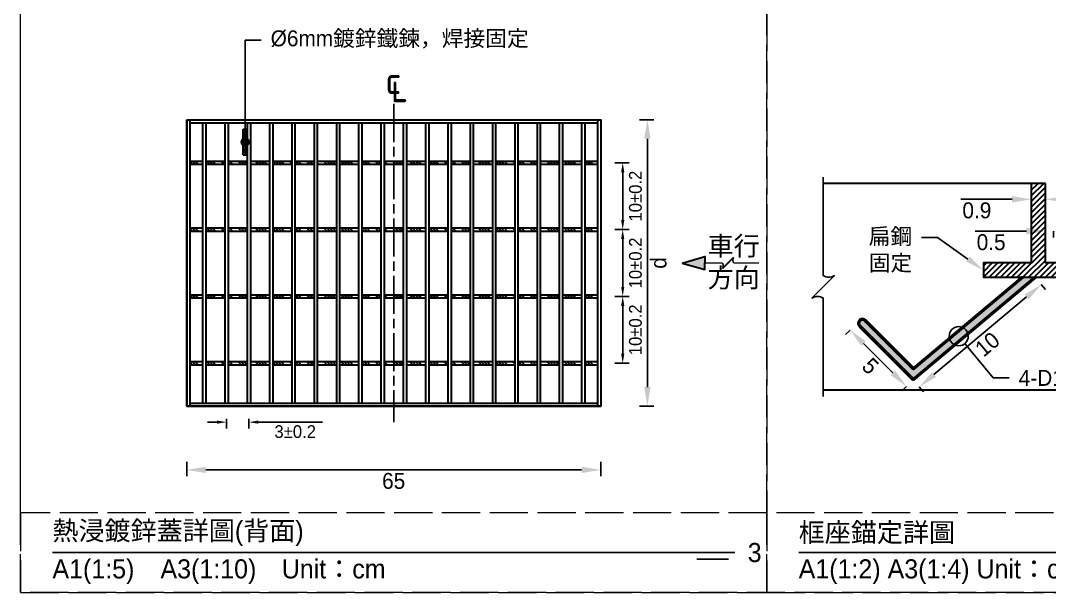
# Model space of a CAD drawing. Extents: x -2640 to 1802, y -2159 to 447.
# Drawn here: x -780 to -457, y -507 to -327.3 of the extents above; entities that cross this region are included whole.
import ezdxf
from ezdxf import colors
from ezdxf.entities.mleader import LeaderData, LeaderLine
from ezdxf.math import Vec2, Vec3

# ---------------------------------------------------------------- set-up
doc = ezdxf.new("R2010")
doc.units = 0
doc.header["$MEASUREMENT"] = 0
doc.linetypes.add('ACAD_ISO02W100', pattern=[15, 12, -3])
doc.linetypes.add('ACAD_ISO08W100', pattern=[36, 24, -3, 6, -3])
doc.layers.add('一、4.基本-隱藏', color=9, linetype='ACAD_ISO02W100', lineweight=20, plot=False)
doc.layers.add('三、3.文字-註解文字', color=2, linetype='Continuous')
for name, color, linetype, lineweight in [('二、2.繪圖-施作項目', 181, 'Continuous', 30), ('二、5.繪圖-鋼筋', 60, 'Continuous', 50), ('二、6.繪圖-其他施作項目', 35, 'Continuous', 30)]:
    doc.layers.add(name, color=color, linetype=linetype, lineweight=lineweight)
doc.styles.add('次圖名(詳圖)', font='MS PGothic.ttf', dxfattribs={"height": 6})
doc.styles.add('註解文字', font='MS PGothic.ttf', dxfattribs={"height": 4})
doc.styles.add('註解文字(詳圖)', font='MS PGothic.ttf', dxfattribs={"height": 5})
doc.dimstyles.new('註解文字', dxfattribs={"dimtxt": 4, "dimasz": 3, "dimexe": 2, "dimexo": 5, "dimgap": 1, "dimtad": 2, "dimzin": 0, "dimdsep": 46, "dimtxsty": '註解文字', "dimcen": 0.1, "dimclrd": 144, "dimclre": 144, "dimclrt": 256, "dimadec": 0, "dimazin": 0, "dimtfac": 1, "dimtofl": 0, "dimtmove": 0, "dimatfit": 3, "dimfxlon": 1, "dimtolj": 1, "dimtzin": 0, "dimlwd": -1, "dimlwe": -1, "dimarcsym": 1})
doc.dimstyles.new('註解文字(詳圖)', dxfattribs={"dimtxt": 5, "dimasz": 6, "dimexe": 2, "dimexo": 5, "dimgap": 1, "dimtad": 2, "dimzin": 0, "dimdsep": 46, "dimtxsty": '註解文字(詳圖)', "dimcen": 0.1, "dimclrd": 144, "dimclre": 144, "dimclrt": 256, "dimadec": 0, "dimazin": 0, "dimtfac": 1, "dimtofl": 0, "dimtmove": 0, "dimatfit": 3, "dimfxlon": 1, "dimtolj": 1, "dimtzin": 0, "dimlwd": -1, "dimlwe": -1, "dimarcsym": 1})

# ---------------------------------------------------------------- blocks, each defined once
blk = doc.blocks.new('*D14')
at = {"layer": 'Defpoints', "color": 0, "transparency": 16777216}
for p in [(-715.35, -447.5), (-708.35, -447.5), (-708.35, -453.5)]:
    blk.add_point(p, dxfattribs=at)
at = {"layer": '三、3.文字-註解文字', "color": 144, "transparency": 16777216}
for p, q in [((-718.35, -453.5), (-721.35, -453.5)), ((-715.35, -452.5), (-715.35, -455.5)), ((-708.35, -452.5), (-708.35, -455.5)), ((-705.35, -453.5), (-685.21, -453.5))]:
    blk.add_line(p, q, dxfattribs=at)
for points in [[(-718.35, -453), (-718.35, -454), (-715.35, -453.5)], [(-705.35, -453), (-705.35, -454), (-708.35, -453.5)]]:
    blk.add_solid(points, dxfattribs=at)
at = {"layer": '三、3.文字-註解文字', "transparency": 16777216, "insert": (-693.78, -456.5), "char_height": 4, "attachment_point": 5, "style": '註解文字'}
blk.add_mtext('\\A1;3%%P0.2', dxfattribs=at)
blk = doc.blocks.new('_Dot')
at = {"color": 0, "linetype": 'ByBlock', "lineweight": -2}
blk.add_line((-0.5, 0), (-1, 0), dxfattribs=at)
at = {"color": 0, "linetype": 'ByBlock', "const_width": 0.5}
blk.add_lwpolyline([(-0.25, 0, 1), (0.25, 0, 1)], format="xyb", close=True, dxfattribs=at)
blk = doc.blocks.new('*D16')
at = {"layer": 'Defpoints', "color": 0, "transparency": 16777216}
for p in [(-597.85, -358.5), (-597.85, -448.5), (-583.19, -448.5)]:
    blk.add_point(p, dxfattribs=at)
at = {"layer": '三、3.文字-註解文字', "color": 144, "transparency": 16777216}
for p, q in [((-585.69, -358.5), (-581.19, -358.5)), ((-583.19, -364.5), (-583.19, -442.5)), ((-585.69, -448.5), (-581.19, -448.5))]:
    blk.add_line(p, q, dxfattribs=at)
for points in [[(-584.19, -364.5), (-582.19, -364.5), (-583.19, -358.5)], [(-584.19, -442.5), (-582.19, -442.5), (-583.19, -448.5)]]:
    blk.add_solid(points, dxfattribs=at)
at = {"layer": '三、3.文字-註解文字', "transparency": 16777216, "insert": (-579.69, -403.5), "char_height": 5, "attachment_point": 5, "rotation": 90, "style": '註解文字(詳圖)'}
blk.add_mtext('\\A1;d', dxfattribs=at)
blk = doc.blocks.new('*D17')
at = {"layer": 'Defpoints', "color": 0, "transparency": 16777216}
for p in [(-598.85, -372), (-598.85, -393), (-590.94, -393)]:
    blk.add_point(p, dxfattribs=at)
at = {"layer": '三、3.文字-註解文字', "color": 144, "transparency": 16777216}
for p, q in [((-593.44, -372), (-588.94, -372)), ((-590.94, -375), (-590.94, -390)), ((-593.44, -393), (-588.94, -393))]:
    blk.add_line(p, q, dxfattribs=at)
for points in [[(-591.44, -375), (-590.44, -375), (-590.94, -372)], [(-591.44, -390), (-590.44, -390), (-590.94, -393)]]:
    blk.add_solid(points, dxfattribs=at)
at = {"layer": '三、3.文字-註解文字', "transparency": 16777216, "insert": (-586.94, -382.5), "char_height": 4, "attachment_point": 5, "rotation": 90, "style": '註解文字'}
blk.add_mtext('\\A1;10%%P0.2', dxfattribs=at)
blk = doc.blocks.new('*D18')
at = {"layer": 'Defpoints', "color": 0, "transparency": 16777216}
for p in [(-598.85, -393), (-598.85, -414), (-590.94, -414)]:
    blk.add_point(p, dxfattribs=at)
at = {"layer": '三、3.文字-註解文字', "color": 144, "transparency": 16777216}
for p, q in [((-593.44, -393), (-588.94, -393)), ((-590.94, -396), (-590.94, -411)), ((-593.44, -414), (-588.94, -414))]:
    blk.add_line(p, q, dxfattribs=at)
for points in [[(-591.44, -396), (-590.44, -396), (-590.94, -393)], [(-591.44, -411), (-590.44, -411), (-590.94, -414)]]:
    blk.add_solid(points, dxfattribs=at)
at = {"layer": '三、3.文字-註解文字', "transparency": 16777216, "insert": (-586.94, -403.5), "char_height": 4, "attachment_point": 5, "rotation": 90, "style": '註解文字'}
blk.add_mtext('\\A1;10%%P0.2', dxfattribs=at)
blk = doc.blocks.new('*D19')
at = {"layer": 'Defpoints', "color": 0, "transparency": 16777216}
for p in [(-598.85, -414), (-598.85, -435), (-590.94, -435)]:
    blk.add_point(p, dxfattribs=at)
at = {"layer": '三、3.文字-註解文字', "color": 144, "transparency": 16777216}
for p, q in [((-593.44, -414), (-588.94, -414)), ((-590.94, -417), (-590.94, -432)), ((-593.44, -435), (-588.94, -435))]:
    blk.add_line(p, q, dxfattribs=at)
for points in [[(-591.44, -417), (-590.44, -417), (-590.94, -414)], [(-591.44, -432), (-590.44, -432), (-590.94, -435)]]:
    blk.add_solid(points, dxfattribs=at)
at = {"layer": '三、3.文字-註解文字', "transparency": 16777216, "insert": (-586.94, -424.5), "char_height": 4, "attachment_point": 5, "rotation": 90, "style": '註解文字'}
blk.add_mtext('\\A1;10%%P0.2', dxfattribs=at)
blk = doc.blocks.new('*D20')
at = {"layer": 'Defpoints', "color": 0, "transparency": 16777216}
for p in [(-727.85, -448.5), (-597.85, -448.5), (-597.85, -468.5)]:
    blk.add_point(p, dxfattribs=at)
at = {"layer": '三、3.文字-註解文字', "color": 144, "transparency": 16777216}
for p, q in [((-727.85, -466), (-727.85, -470.5)), ((-597.85, -466), (-597.85, -470.5)), ((-721.85, -468.5), (-603.85, -468.5))]:
    blk.add_line(p, q, dxfattribs=at)
for points in [[(-721.85, -467.5), (-721.85, -469.5), (-727.85, -468.5)], [(-603.85, -467.5), (-603.85, -469.5), (-597.85, -468.5)]]:
    blk.add_solid(points, dxfattribs=at)
at = {"layer": '三、3.文字-註解文字', "transparency": 16777216, "insert": (-662.85, -472), "char_height": 5, "attachment_point": 5, "style": '註解文字(詳圖)'}
blk.add_mtext('\\A1;65', dxfattribs=at)
blk = doc.blocks.new('車行方向')
at = {"layer": '二、6.繪圖-其他施作項目', "ltscale": 0.1}
h = blk.add_hatch(color=256, dxfattribs=at)
h.dxf.hatch_style = 1
h.paths.add_polyline_path([(122.72, 334.65), (115.6, 332.66), (122.72, 330.66), (122.72, 332.65)])
for points in [[(115.6, 332.66), (122.72, 334.65), (122.72, 332.65), (122.72, 332.65)], [(115.6, 332.66), (122.72, 330.66), (122.72, 332.65), (122.72, 332.65)]]:
    blk.add_lwpolyline(points, dxfattribs=at)
at = {"layer": '二、6.繪圖-其他施作項目', "ltscale": 0.1, "const_width": 0.5}
for points in [[(122.72, 332.65), (128.24, 332.65)], [(131.78, 332.65), (139.68, 332.65)]]:
    blk.add_lwpolyline(points, dxfattribs=at)
blk.add_lwpolyline([(128.24, 332.65, 0.282843), (128.24, 334.42), (131.78, 330.88, -0.282843), (131.78, 332.65)], format="xyb", dxfattribs=at)
blk = doc.blocks.new('*D21')
at = {"layer": 'Defpoints', "color": 0, "transparency": 16777216}
for p in [(-461.44, -408), (-499.75, -440.14), (-497.82, -442.44)]:
    blk.add_point(p, dxfattribs=at)
at = {"layer": '三、3.文字-註解文字', "color": 144, "transparency": 16777216}
for p, q in [((-459.51, -410.3), (-458.23, -411.83)), ((-464.11, -414.15), (-493.22, -438.58)), ((-497.82, -442.44), (-496.53, -443.97))]:
    blk.add_line(p, q, dxfattribs=at)
for points in [[(-464.75, -413.39), (-463.47, -414.92), (-459.51, -410.3)], [(-493.86, -437.81), (-492.58, -439.35), (-497.82, -442.44)]]:
    blk.add_solid(points, dxfattribs=at)
at = {"layer": '三、3.文字-註解文字', "transparency": 16777216, "insert": (-476.42, -429.05), "char_height": 5, "attachment_point": 5, "rotation": 40, "style": '註解文字(詳圖)'}
blk.add_mtext('\\A1;10', dxfattribs=at)
blk = doc.blocks.new('*D22')
at = {"layer": 'Defpoints', "color": 0, "transparency": 16777216}
for p in [(-517.42, -422.46), (-519.54, -424.58), (-499.75, -440.14)]:
    blk.add_point(p, dxfattribs=at)
at = {"layer": '三、3.文字-註解文字', "color": 144, "transparency": 16777216}
for p, q in [((-519.54, -424.58), (-520.96, -426)), ((-506.11, -438.02), (-515.3, -428.83)), ((-501.87, -442.26), (-503.28, -443.67))]:
    blk.add_line(p, q, dxfattribs=at)
for points in [[(-514.59, -428.12), (-516.01, -429.53), (-519.54, -424.58)], [(-505.4, -437.31), (-506.82, -438.73), (-501.87, -442.26)]]:
    blk.add_solid(points, dxfattribs=at)
at = {"layer": '三、3.文字-註解文字', "transparency": 16777216, "insert": (-513.18, -435.9), "char_height": 5, "attachment_point": 5, "rotation": 315, "style": '註解文字(詳圖)'}
blk.add_mtext('\\A1;5', dxfattribs=at)
blk = doc.blocks.new('_DotBlank')
at = {"color": 0, "linetype": 'ByBlock', "lineweight": -2}
blk.add_line((-0.5, 0), (-1, 0), dxfattribs=at)
blk.add_circle((0, 0), 0.5, dxfattribs=at)
blk = doc.blocks.new('*D23')
at = {"layer": 'Defpoints', "color": 0, "transparency": 16777216}
for p in [(-462.69, -378.5), (-458.19, -378.5), (-462.69, -383.5)]:
    blk.add_point(p, dxfattribs=at)
at = {"layer": '三、3.文字-註解文字', "color": 144, "transparency": 16777216}
for p, q in [((-468.69, -383.5), (-484.79, -383.5)), ((-462.69, -383.5), (-462.69, -385.5)), ((-458.19, -383.5), (-458.19, -385.5)), ((-452.19, -383.5), (-446.19, -383.5))]:
    blk.add_line(p, q, dxfattribs=at)
for points in [[(-468.69, -382.5), (-468.69, -384.5), (-462.69, -383.5)], [(-452.19, -382.5), (-452.19, -384.5), (-458.19, -383.5)]]:
    blk.add_solid(points, dxfattribs=at)
at = {"layer": '三、3.文字-註解文字', "transparency": 16777216, "insert": (-479.74, -387), "char_height": 5, "attachment_point": 5, "style": '註解文字(詳圖)'}
blk.add_mtext('\\A1;0.9', dxfattribs=at)
blk = doc.blocks.new('*D24')
at = {"layer": 'Defpoints', "color": 0, "transparency": 16777216}
for p in [(-458.19, -393.19), (-458.19, -393.5), (-455.69, -393.19)]:
    blk.add_point(p, dxfattribs=at)
at = {"layer": '三、3.文字-註解文字', "color": 144, "transparency": 16777216}
for p, q in [((-464.19, -393.5), (-480.32, -393.5)), ((-458.19, -393.5), (-458.19, -395.5)), ((-455.69, -393.5), (-455.69, -395.5)), ((-449.69, -393.5), (-443.69, -393.5))]:
    blk.add_line(p, q, dxfattribs=at)
for points in [[(-464.19, -392.5), (-464.19, -394.5), (-458.19, -393.5)], [(-449.69, -392.5), (-449.69, -394.5), (-455.69, -393.5)]]:
    blk.add_solid(points, dxfattribs=at)
at = {"layer": '三、3.文字-註解文字', "transparency": 16777216, "insert": (-475.26, -397), "char_height": 5, "attachment_point": 5, "style": '註解文字(詳圖)'}
blk.add_mtext('\\A1;0.5', dxfattribs=at)

msp = doc.modelspace()

# ---------------------------------------------------------------- hatches: boundary and pattern name
at = {"layer": '二、2.繪圖-施作項目'}
h = msp.add_hatch(dxfattribs=at)
h.set_pattern_fill('ANSI37', color=144, scale=5)
h.set_pattern_definition([(45, (319.6575, 566.15854), (-0.44194174, 0.44194174), []), (135, (319.6575, 566.15854), (-0.44194174, -0.44194174), [])])
h.paths.add_polyline_path([(-708.847, -361.5), (-710.097, -361.5), (-710.097, -369.5), (-708.847, -369.5)])
h = msp.add_hatch(dxfattribs=at)
h.set_pattern_fill('ANSI34', color=256, scale=0.2, angle=270)
h.set_pattern_definition([(315, (-3157.7845, -3278.5812), (2.694077, 2.694077), []), (315, (-3157.7845, -3279.4792), (2.694077, 2.694077), []), (315, (-3157.7845, -3280.3773), (2.694077, 2.694077), []), (315, (-3157.7845, -3281.2753), (2.694077, 2.694077), [])])
h.paths.add_polyline_path([(-722.847, -371.5), (-726.847, -371.5), (-726.847, -372.5), (-722.847, -372.5)])
h.paths.add_polyline_path([(-715.847, -371.5), (-721.847, -371.5), (-721.847, -372.5), (-715.847, -372.5)])
h.paths.add_polyline_path([(-708.847, -371.5), (-714.847, -371.5), (-714.847, -372.5), (-708.847, -372.5)])
h.paths.add_polyline_path([(-701.847, -371.5), (-707.847, -371.5), (-707.847, -372.5), (-701.847, -372.5)])
h.paths.add_polyline_path([(-694.847, -371.5), (-700.847, -371.5), (-700.847, -372.5), (-694.847, -372.5)])
h.paths.add_polyline_path([(-687.847, -371.5), (-693.847, -371.5), (-693.847, -372.5), (-687.847, -372.5)])
h.paths.add_polyline_path([(-680.847, -371.5), (-686.847, -371.5), (-686.847, -372.5), (-680.847, -372.5)])
h.paths.add_polyline_path([(-673.847, -371.5), (-679.847, -371.5), (-679.847, -372.5), (-673.847, -372.5)])
h.paths.add_polyline_path([(-666.847, -371.5), (-672.847, -371.5), (-672.847, -372.5), (-666.847, -372.5)])
h.paths.add_polyline_path([(-659.847, -371.5), (-665.847, -371.5), (-665.847, -372.5), (-659.847, -372.5)])
h.paths.add_polyline_path([(-652.847, -371.5), (-658.847, -371.5), (-658.847, -372.5), (-652.847, -372.5)])
h.paths.add_polyline_path([(-645.847, -371.5), (-651.847, -371.5), (-651.847, -372.5), (-645.847, -372.5)])
h.paths.add_polyline_path([(-638.847, -371.5), (-644.847, -371.5), (-644.847, -372.5), (-638.847, -372.5)])
h.paths.add_polyline_path([(-631.847, -371.5), (-637.847, -371.5), (-637.847, -372.5), (-631.847, -372.5)])
h.paths.add_polyline_path([(-624.847, -371.5), (-630.847, -371.5), (-630.847, -372.5), (-624.847, -372.5)])
h.paths.add_polyline_path([(-617.847, -371.5), (-623.847, -371.5), (-623.847, -372.5), (-617.847, -372.5)])
h.paths.add_polyline_path([(-610.847, -371.5), (-616.847, -371.5), (-616.847, -372.5), (-610.847, -372.5)])
h.paths.add_polyline_path([(-603.847, -371.5), (-609.847, -371.5), (-609.847, -372.5), (-603.847, -372.5)])
h.paths.add_polyline_path([(-598.847, -371.5), (-602.847, -371.5), (-602.847, -372.5), (-598.847, -372.5)])
h = msp.add_hatch(dxfattribs=at)
h.set_pattern_fill('ANSI31', color=256, scale=10)
h.set_pattern_definition([(45, (-409.7585, 635.7088), (-0.8838835, 0.8838835), [])])
h.paths.add_polyline_path([(-462.693, -403.5), (-477.693, -403.5), (-477.693, -408), (-445.193, -408), (-445.193, -403.5), (-458.193, -403.5), (-458.193, -378.5), (-462.693, -378.5)])
h = msp.add_hatch(dxfattribs=at)
h.set_pattern_fill('ANSI34', color=256, scale=0.2, angle=270)
h.set_pattern_definition([(315, (-3157.7845, -3299.5812), (2.694077, 2.694077), []), (315, (-3157.7845, -3300.4792), (2.694077, 2.694077), []), (315, (-3157.7845, -3301.3773), (2.694077, 2.694077), []), (315, (-3157.7845, -3302.2753), (2.694077, 2.694077), [])])
h.paths.add_polyline_path([(-722.847, -392.5), (-726.847, -392.5), (-726.847, -393.5), (-722.847, -393.5)])
h.paths.add_polyline_path([(-715.847, -392.5), (-721.847, -392.5), (-721.847, -393.5), (-715.847, -393.5)])
h.paths.add_polyline_path([(-708.847, -392.5), (-714.847, -392.5), (-714.847, -393.5), (-708.847, -393.5)])
h.paths.add_polyline_path([(-701.847, -392.5), (-707.847, -392.5), (-707.847, -393.5), (-701.847, -393.5)])
h.paths.add_polyline_path([(-694.847, -392.5), (-700.847, -392.5), (-700.847, -393.5), (-694.847, -393.5)])
h.paths.add_polyline_path([(-687.847, -392.5), (-693.847, -392.5), (-693.847, -393.5), (-687.847, -393.5)])
h.paths.add_polyline_path([(-680.847, -392.5), (-686.847, -392.5), (-686.847, -393.5), (-680.847, -393.5)])
h.paths.add_polyline_path([(-673.847, -392.5), (-679.847, -392.5), (-679.847, -393.5), (-673.847, -393.5)])
h.paths.add_polyline_path([(-666.847, -392.5), (-672.847, -392.5), (-672.847, -393.5), (-666.847, -393.5)])
h.paths.add_polyline_path([(-659.847, -392.5), (-665.847, -392.5), (-665.847, -393.5), (-659.847, -393.5)])
h.paths.add_polyline_path([(-652.847, -392.5), (-658.847, -392.5), (-658.847, -393.5), (-652.847, -393.5)])
h.paths.add_polyline_path([(-645.847, -392.5), (-651.847, -392.5), (-651.847, -393.5), (-645.847, -393.5)])
h.paths.add_polyline_path([(-638.847, -392.5), (-644.847, -392.5), (-644.847, -393.5), (-638.847, -393.5)])
h.paths.add_polyline_path([(-631.847, -392.5), (-637.847, -392.5), (-637.847, -393.5), (-631.847, -393.5)])
h.paths.add_polyline_path([(-624.847, -392.5), (-630.847, -392.5), (-630.847, -393.5), (-624.847, -393.5)])
h.paths.add_polyline_path([(-617.847, -392.5), (-623.847, -392.5), (-623.847, -393.5), (-617.847, -393.5)])
h.paths.add_polyline_path([(-610.847, -392.5), (-616.847, -392.5), (-616.847, -393.5), (-610.847, -393.5)])
h.paths.add_polyline_path([(-603.847, -392.5), (-609.847, -392.5), (-609.847, -393.5), (-603.847, -393.5)])
h.paths.add_polyline_path([(-598.847, -392.5), (-602.847, -392.5), (-602.847, -393.5), (-598.847, -393.5)])
h = msp.add_hatch(dxfattribs=at)
h.set_pattern_fill('ANSI34', color=256, scale=0.2, angle=270)
h.set_pattern_definition([(315, (-3157.7845, -3320.5812), (2.694077, 2.694077), []), (315, (-3157.7845, -3321.4792), (2.694077, 2.694077), []), (315, (-3157.7845, -3322.3773), (2.694077, 2.694077), []), (315, (-3157.7845, -3323.2753), (2.694077, 2.694077), [])])
h.paths.add_polyline_path([(-722.847, -413.5), (-726.847, -413.5), (-726.847, -414.5), (-722.847, -414.5)])
h.paths.add_polyline_path([(-715.847, -413.5), (-721.847, -413.5), (-721.847, -414.5), (-715.847, -414.5)])
h.paths.add_polyline_path([(-708.847, -413.5), (-714.847, -413.5), (-714.847, -414.5), (-708.847, -414.5)])
h.paths.add_polyline_path([(-701.847, -413.5), (-707.847, -413.5), (-707.847, -414.5), (-701.847, -414.5)])
h.paths.add_polyline_path([(-694.847, -413.5), (-700.847, -413.5), (-700.847, -414.5), (-694.847, -414.5)])
h.paths.add_polyline_path([(-687.847, -413.5), (-693.847, -413.5), (-693.847, -414.5), (-687.847, -414.5)])
h.paths.add_polyline_path([(-680.847, -413.5), (-686.847, -413.5), (-686.847, -414.5), (-680.847, -414.5)])
h.paths.add_polyline_path([(-673.847, -413.5), (-679.847, -413.5), (-679.847, -414.5), (-673.847, -414.5)])
h.paths.add_polyline_path([(-666.847, -413.5), (-672.847, -413.5), (-672.847, -414.5), (-666.847, -414.5)])
h.paths.add_polyline_path([(-659.847, -413.5), (-665.847, -413.5), (-665.847, -414.5), (-659.847, -414.5)])
h.paths.add_polyline_path([(-652.847, -413.5), (-658.847, -413.5), (-658.847, -414.5), (-652.847, -414.5)])
h.paths.add_polyline_path([(-645.847, -413.5), (-651.847, -413.5), (-651.847, -414.5), (-645.847, -414.5)])
h.paths.add_polyline_path([(-638.847, -413.5), (-644.847, -413.5), (-644.847, -414.5), (-638.847, -414.5)])
h.paths.add_polyline_path([(-631.847, -413.5), (-637.847, -413.5), (-637.847, -414.5), (-631.847, -414.5)])
h.paths.add_polyline_path([(-624.847, -413.5), (-630.847, -413.5), (-630.847, -414.5), (-624.847, -414.5)])
h.paths.add_polyline_path([(-617.847, -413.5), (-623.847, -413.5), (-623.847, -414.5), (-617.847, -414.5)])
h.paths.add_polyline_path([(-610.847, -413.5), (-616.847, -413.5), (-616.847, -414.5), (-610.847, -414.5)])
h.paths.add_polyline_path([(-603.847, -413.5), (-609.847, -413.5), (-609.847, -414.5), (-603.847, -414.5)])
h.paths.add_polyline_path([(-598.847, -413.5), (-602.847, -413.5), (-602.847, -414.5), (-598.847, -414.5)])
h = msp.add_hatch(dxfattribs=at)
h.set_pattern_fill('ANSI34', color=256, scale=0.2, angle=270)
h.set_pattern_definition([(315, (-3157.7845, -3341.5812), (2.694077, 2.694077), []), (315, (-3157.7845, -3342.4792), (2.694077, 2.694077), []), (315, (-3157.7845, -3343.3773), (2.694077, 2.694077), []), (315, (-3157.7845, -3344.2753), (2.694077, 2.694077), [])])
h.paths.add_polyline_path([(-722.847, -434.5), (-726.847, -434.5), (-726.847, -435.5), (-722.847, -435.5)])
h.paths.add_polyline_path([(-715.847, -434.5), (-721.847, -434.5), (-721.847, -435.5), (-715.847, -435.5)])
h.paths.add_polyline_path([(-708.847, -434.5), (-714.847, -434.5), (-714.847, -435.5), (-708.847, -435.5)])
h.paths.add_polyline_path([(-701.847, -434.5), (-707.847, -434.5), (-707.847, -435.5), (-701.847, -435.5)])
h.paths.add_polyline_path([(-694.847, -434.5), (-700.847, -434.5), (-700.847, -435.5), (-694.847, -435.5)])
h.paths.add_polyline_path([(-687.847, -434.5), (-693.847, -434.5), (-693.847, -435.5), (-687.847, -435.5)])
h.paths.add_polyline_path([(-680.847, -434.5), (-686.847, -434.5), (-686.847, -435.5), (-680.847, -435.5)])
h.paths.add_polyline_path([(-673.847, -434.5), (-679.847, -434.5), (-679.847, -435.5), (-673.847, -435.5)])
h.paths.add_polyline_path([(-666.847, -434.5), (-672.847, -434.5), (-672.847, -435.5), (-666.847, -435.5)])
h.paths.add_polyline_path([(-659.847, -434.5), (-665.847, -434.5), (-665.847, -435.5), (-659.847, -435.5)])
h.paths.add_polyline_path([(-652.847, -434.5), (-658.847, -434.5), (-658.847, -435.5), (-652.847, -435.5)])
h.paths.add_polyline_path([(-645.847, -434.5), (-651.847, -434.5), (-651.847, -435.5), (-645.847, -435.5)])
h.paths.add_polyline_path([(-638.847, -434.5), (-644.847, -434.5), (-644.847, -435.5), (-638.847, -435.5)])
h.paths.add_polyline_path([(-631.847, -434.5), (-637.847, -434.5), (-637.847, -435.5), (-631.847, -435.5)])
h.paths.add_polyline_path([(-624.847, -434.5), (-630.847, -434.5), (-630.847, -435.5), (-624.847, -435.5)])
h.paths.add_polyline_path([(-617.847, -434.5), (-623.847, -434.5), (-623.847, -435.5), (-617.847, -435.5)])
h.paths.add_polyline_path([(-610.847, -434.5), (-616.847, -434.5), (-616.847, -435.5), (-610.847, -435.5)])
h.paths.add_polyline_path([(-603.847, -434.5), (-609.847, -434.5), (-609.847, -435.5), (-603.847, -435.5)])
h.paths.add_polyline_path([(-598.847, -434.5), (-602.847, -434.5), (-602.847, -435.5), (-598.847, -435.5)])
at = {"layer": '二、5.繪圖-鋼筋'}
h = msp.add_hatch(color=256, dxfattribs=at)
h.dxf.hatch_style = 1
h.paths.add_polyline_path([(-461.443, -408), (-465.333, -408), (-499.598, -436.752), (-514.771, -421.578, 1), (-516.539, -423.346), (-499.745, -440.139)])

# ---------------------------------------------------------------- linework, layer by layer
at = {"layer": '一、4.基本-隱藏'}
for points in [[(-780, 0), (0, 0), (0, -507), (-780, -507)], [(-780, -325), (-545.693, -325), (-545.693, -482), (-780, -482)], [(-545.693, -325), (-365.693, -325), (-365.693, -482), (-545.693, -482)], [(-780, -507), (-545.693, -507), (-545.693, -482), (-780, -482)], [(-545.693, -507), (-365.693, -507), (-365.693, -482), (-545.693, -482)]]:
    msp.add_lwpolyline(points, close=True, dxfattribs=at)
at = {"layer": '三、3.文字-註解文字', "linetype": 'ACAD_ISO08W100', "ltscale": 0.5}
msp.add_lwpolyline([(-662.847, -353.5), (-662.847, -453.5)], dxfattribs=at)
at = {"layer": '三、3.文字-註解文字'}
msp.add_lwpolyline([(-527.98, -445.5), (-527.98, -414.536, 0.2828427), (-531.515, -414.536), (-524.444, -407.464, -0.2828427), (-527.98, -407.464), (-527.98, -376.5)], format="xyb", dxfattribs=at)
for points in [[(-770, -494.5), (-555.693, -494.5)], [(-557.693, -496.5), (-567.693, -496.5)], [(-535.693, -494.5), (-375.693, -494.5)]]:
    msp.add_lwpolyline(points, dxfattribs=at)
at = {"layer": '二、2.繪圖-施作項目'}
for points in [[(-727.847, -358.5), (-597.847, -358.5)], [(-727.847, -358.5), (-727.847, -448.5)], [(-726.847, -358.5), (-726.847, -448.5)], [(-598.847, -358.5), (-598.847, -448.5)], [(-597.847, -358.5), (-597.847, -448.5)], [(-726.847, -359.5), (-598.847, -359.5)], [(-722.847, -359.5), (-722.847, -447.5)], [(-721.847, -359.5), (-721.847, -447.5)], [(-715.847, -359.5), (-715.847, -447.5)], [(-714.847, -359.5), (-714.847, -447.5)], [(-710.097, -369.5), (-710.097, -361.5)], [(-710.097, -361.5), (-708.847, -361.5)], [(-708.847, -359.5), (-708.847, -447.5)], [(-708.847, -369.5), (-708.847, -361.5)], [(-707.847, -359.5), (-707.847, -447.5)], [(-701.847, -359.5), (-701.847, -447.5)], [(-700.847, -359.5), (-700.847, -447.5)], [(-694.847, -359.5), (-694.847, -447.5)], [(-693.847, -359.5), (-693.847, -447.5)], [(-687.847, -359.5), (-687.847, -447.5)], [(-686.847, -359.5), (-686.847, -447.5)], [(-680.847, -359.5), (-680.847, -447.5)], [(-679.847, -359.5), (-679.847, -447.5)], [(-673.847, -359.5), (-673.847, -447.5)], [(-672.847, -359.5), (-672.847, -447.5)], [(-666.847, -359.5), (-666.847, -447.5)], [(-665.847, -359.5), (-665.847, -447.5)], [(-659.847, -359.5), (-659.847, -447.5)], [(-658.847, -359.5), (-658.847, -447.5)], [(-652.847, -359.5), (-652.847, -447.5)], [(-651.847, -359.5), (-651.847, -447.5)], [(-645.847, -359.5), (-645.847, -447.5)], [(-644.847, -359.5), (-644.847, -447.5)], [(-638.847, -359.5), (-638.847, -447.5)], [(-637.847, -359.5), (-637.847, -447.5)], [(-631.847, -359.5), (-631.847, -447.5)], [(-630.847, -359.5), (-630.847, -447.5)], [(-624.847, -359.5), (-624.847, -447.5)], [(-623.847, -359.5), (-623.847, -447.5)], [(-617.847, -359.5), (-617.847, -447.5)], [(-616.847, -359.5), (-616.847, -447.5)], [(-610.847, -359.5), (-610.847, -447.5)], [(-609.847, -359.5), (-609.847, -447.5)], [(-603.847, -359.5), (-603.847, -447.5)], [(-602.847, -359.5), (-602.847, -447.5)], [(-710.097, -369.5), (-708.847, -369.5)], [(-726.847, -371.5), (-722.847, -371.5)], [(-726.847, -372.5), (-722.847, -372.5)], [(-721.847, -371.5), (-715.847, -371.5)], [(-721.847, -372.5), (-715.847, -372.5)], [(-714.847, -371.5), (-708.847, -371.5)], [(-714.847, -372.5), (-708.847, -372.5)], [(-707.847, -371.5), (-701.847, -371.5)], [(-707.847, -372.5), (-701.847, -372.5)], [(-700.847, -371.5), (-694.847, -371.5)], [(-700.847, -372.5), (-694.847, -372.5)], [(-693.847, -371.5), (-687.847, -371.5)], [(-693.847, -372.5), (-687.847, -372.5)], [(-686.847, -371.5), (-680.847, -371.5)], [(-686.847, -372.5), (-680.847, -372.5)], [(-679.847, -371.5), (-673.847, -371.5)], [(-679.847, -372.5), (-673.847, -372.5)], [(-672.847, -371.5), (-666.847, -371.5)], [(-672.847, -372.5), (-666.847, -372.5)], [(-665.847, -371.5), (-659.847, -371.5)], [(-665.847, -372.5), (-659.847, -372.5)], [(-658.847, -371.5), (-652.847, -371.5)], [(-658.847, -372.5), (-652.847, -372.5)], [(-651.847, -371.5), (-645.847, -371.5)], [(-651.847, -372.5), (-645.847, -372.5)], [(-644.847, -371.5), (-638.847, -371.5)], [(-644.847, -372.5), (-638.847, -372.5)], [(-637.847, -371.5), (-631.847, -371.5)], [(-637.847, -372.5), (-631.847, -372.5)], [(-630.847, -371.5), (-624.847, -371.5)], [(-630.847, -372.5), (-624.847, -372.5)], [(-623.847, -371.5), (-617.847, -371.5)], [(-623.847, -372.5), (-617.847, -372.5)], [(-616.847, -371.5), (-610.847, -371.5)], [(-616.847, -372.5), (-610.847, -372.5)], [(-609.847, -371.5), (-603.847, -371.5)], [(-609.847, -372.5), (-603.847, -372.5)], [(-602.847, -371.5), (-598.847, -371.5)], [(-602.847, -372.5), (-598.847, -372.5)], [(-462.693, -378.5), (-527.98, -378.5)], [(-726.847, -392.5), (-722.847, -392.5)], [(-726.847, -393.5), (-722.847, -393.5)], [(-721.847, -392.5), (-715.847, -392.5)], [(-721.847, -393.5), (-715.847, -393.5)], [(-714.847, -392.5), (-708.847, -392.5)], [(-714.847, -393.5), (-708.847, -393.5)], [(-707.847, -392.5), (-701.847, -392.5)], [(-707.847, -393.5), (-701.847, -393.5)], [(-700.847, -392.5), (-694.847, -392.5)], [(-700.847, -393.5), (-694.847, -393.5)], [(-693.847, -392.5), (-687.847, -392.5)], [(-693.847, -393.5), (-687.847, -393.5)], [(-686.847, -392.5), (-680.847, -392.5)], [(-686.847, -393.5), (-680.847, -393.5)], [(-679.847, -392.5), (-673.847, -392.5)], [(-679.847, -393.5), (-673.847, -393.5)], [(-672.847, -392.5), (-666.847, -392.5)], [(-672.847, -393.5), (-666.847, -393.5)], [(-665.847, -392.5), (-659.847, -392.5)], [(-665.847, -393.5), (-659.847, -393.5)], [(-658.847, -392.5), (-652.847, -392.5)], [(-658.847, -393.5), (-652.847, -393.5)], [(-651.847, -392.5), (-645.847, -392.5)], [(-651.847, -393.5), (-645.847, -393.5)], [(-644.847, -392.5), (-638.847, -392.5)], [(-644.847, -393.5), (-638.847, -393.5)], [(-637.847, -392.5), (-631.847, -392.5)], [(-637.847, -393.5), (-631.847, -393.5)], [(-630.847, -392.5), (-624.847, -392.5)], [(-630.847, -393.5), (-624.847, -393.5)], [(-623.847, -392.5), (-617.847, -392.5)], [(-623.847, -393.5), (-617.847, -393.5)], [(-616.847, -392.5), (-610.847, -392.5)], [(-616.847, -393.5), (-610.847, -393.5)], [(-609.847, -392.5), (-603.847, -392.5)], [(-609.847, -393.5), (-603.847, -393.5)], [(-602.847, -392.5), (-598.847, -392.5)], [(-602.847, -393.5), (-598.847, -393.5)], [(-726.847, -413.5), (-722.847, -413.5)], [(-726.847, -414.5), (-722.847, -414.5)], [(-721.847, -413.5), (-715.847, -413.5)], [(-721.847, -414.5), (-715.847, -414.5)], [(-714.847, -413.5), (-708.847, -413.5)], [(-714.847, -414.5), (-708.847, -414.5)], [(-707.847, -413.5), (-701.847, -413.5)], [(-707.847, -414.5), (-701.847, -414.5)], [(-700.847, -413.5), (-694.847, -413.5)], [(-700.847, -414.5), (-694.847, -414.5)], [(-693.847, -413.5), (-687.847, -413.5)], [(-693.847, -414.5), (-687.847, -414.5)], [(-686.847, -413.5), (-680.847, -413.5)], [(-686.847, -414.5), (-680.847, -414.5)], [(-679.847, -413.5), (-673.847, -413.5)], [(-679.847, -414.5), (-673.847, -414.5)], [(-672.847, -413.5), (-666.847, -413.5)], [(-672.847, -414.5), (-666.847, -414.5)], [(-665.847, -413.5), (-659.847, -413.5)], [(-665.847, -414.5), (-659.847, -414.5)], [(-658.847, -413.5), (-652.847, -413.5)], [(-658.847, -414.5), (-652.847, -414.5)], [(-651.847, -413.5), (-645.847, -413.5)], [(-651.847, -414.5), (-645.847, -414.5)], [(-644.847, -413.5), (-638.847, -413.5)], [(-644.847, -414.5), (-638.847, -414.5)], [(-637.847, -413.5), (-631.847, -413.5)], [(-637.847, -414.5), (-631.847, -414.5)], [(-630.847, -413.5), (-624.847, -413.5)], [(-630.847, -414.5), (-624.847, -414.5)], [(-623.847, -413.5), (-617.847, -413.5)], [(-623.847, -414.5), (-617.847, -414.5)], [(-616.847, -413.5), (-610.847, -413.5)], [(-616.847, -414.5), (-610.847, -414.5)], [(-609.847, -413.5), (-603.847, -413.5)], [(-609.847, -414.5), (-603.847, -414.5)], [(-602.847, -413.5), (-598.847, -413.5)], [(-602.847, -414.5), (-598.847, -414.5)], [(-726.847, -434.5), (-722.847, -434.5)], [(-726.847, -435.5), (-722.847, -435.5)], [(-721.847, -434.5), (-715.847, -434.5)], [(-721.847, -435.5), (-715.847, -435.5)], [(-714.847, -434.5), (-708.847, -434.5)], [(-714.847, -435.5), (-708.847, -435.5)], [(-707.847, -434.5), (-701.847, -434.5)], [(-707.847, -435.5), (-701.847, -435.5)], [(-700.847, -434.5), (-694.847, -434.5)], [(-700.847, -435.5), (-694.847, -435.5)], [(-693.847, -434.5), (-687.847, -434.5)], [(-693.847, -435.5), (-687.847, -435.5)], [(-686.847, -434.5), (-680.847, -434.5)], [(-686.847, -435.5), (-680.847, -435.5)], [(-679.847, -434.5), (-673.847, -434.5)], [(-679.847, -435.5), (-673.847, -435.5)], [(-672.847, -434.5), (-666.847, -434.5)], [(-672.847, -435.5), (-666.847, -435.5)], [(-665.847, -434.5), (-659.847, -434.5)], [(-665.847, -435.5), (-659.847, -435.5)], [(-658.847, -434.5), (-652.847, -434.5)], [(-658.847, -435.5), (-652.847, -435.5)], [(-651.847, -434.5), (-645.847, -434.5)], [(-651.847, -435.5), (-645.847, -435.5)], [(-644.847, -434.5), (-638.847, -434.5)], [(-644.847, -435.5), (-638.847, -435.5)], [(-637.847, -434.5), (-631.847, -434.5)], [(-637.847, -435.5), (-631.847, -435.5)], [(-630.847, -434.5), (-624.847, -434.5)], [(-630.847, -435.5), (-624.847, -435.5)], [(-623.847, -434.5), (-617.847, -434.5)], [(-623.847, -435.5), (-617.847, -435.5)], [(-616.847, -434.5), (-610.847, -434.5)], [(-616.847, -435.5), (-610.847, -435.5)], [(-609.847, -434.5), (-603.847, -434.5)], [(-609.847, -435.5), (-603.847, -435.5)], [(-602.847, -434.5), (-598.847, -434.5)], [(-602.847, -435.5), (-598.847, -435.5)], [(-445.193, -443.5), (-527.98, -443.5)], [(-727.847, -448.5), (-597.847, -448.5)], [(-726.847, -447.5), (-598.847, -447.5)]]:
    msp.add_lwpolyline(points, dxfattribs=at)
for points in [[(-727.847, -358.5), (-597.847, -358.5), (-597.847, -448.5), (-727.847, -448.5)], [(-458.193, -378.5), (-462.693, -378.5), (-462.693, -403.5), (-477.693, -403.5), (-477.693, -408), (-445.193, -408), (-445.193, -403.5), (-458.193, -403.5)]]:
    msp.add_lwpolyline(points, close=True, dxfattribs=at)
at = {"layer": '二、5.繪圖-鋼筋'}
msp.add_lwpolyline([(-465.333, -408), (-499.598, -436.752), (-514.771, -421.578, 1), (-516.539, -423.346), (-499.745, -440.139), (-461.443, -408)], format="xyb", dxfattribs=at)

# ---------------------------------------------------------------- block references
at = {"layer": '二、6.繪圖-其他施作項目', "xscale": -1, "rotation": 180.0076328387853}
msp.add_blockref('車行方向', (-687.92, -70.868), dxfattribs=at)

# ---------------------------------------------------------------- texts
at = {"layer": '三、3.文字-註解文字', "style": '次圖名(詳圖)'}
for s, width, gutter_width, heights, insert, char_height, attachment_point in [('{\\fMS PGothic|b0|i0|c128|p34;℄}', 4.50432, 30, [11], (-662.847, -347.5), 10, 5), ('{\\fMS PGothic|b0|i0|c128|p34;車行}\\P{\\fMS PGothic|b0|i0|c128|p34;方向}', 22.73727, 30, [0], (-556.101, -403.501), 6, 5), ('{\\fMS PGothic|b0|i0|c128|p34;熱浸鍍鋅蓋詳圖(背面)}', 109.33936, 15, [0], (-770, -488.5), 6, 4), ('框座錨定詳{\\fMS PGothic|b0|i0|c128|p34;圖}', 52.23532, 15, [0], (-535.693, -488.5), 6, 4), ('3', 3, 15, [0], (-551.693, -494.5), 6, 4), ('{\\fMS PGothic|b0|i0|c128|p34;A1(1:}5{\\fMS PGothic|b0|i0|c128|p34;)\u3000A3(1:}1{\\fMS PGothic|b0|i0|c128|p34;0)^IUnit：cm}', 136.03259, 15, [0], (-770, -500.5), 6, 4), ('{\\fMS PGothic|b0|i0|c128|p34;A1(1:}2{\\fMS PGothic|b0|i0|c128|p34;) A3(1:}4{\\fMS PGothic|b0|i0|c128|p34;) Unit：cm}', 93.26158, 15, [0], (-535.693, -500.5), 6, 4)]:
    msp.add_mtext_dynamic_manual_height_columns(s, width=width, gutter_width=gutter_width, heights=heights, dxfattribs=dict(at, insert=insert, char_height=char_height, attachment_point=attachment_point))

# ---------------------------------------------------------------- dimensions: what is measured, and where the dimension line sits
at = {"layer": '三、3.文字-註解文字'}
dim = msp.add_linear_dim(base=(-583.193, -448.5), p1=(-597.847, -358.5), p2=(-597.847, -448.5), angle=90, text='d', dimstyle='註解文字(詳圖)', dxfattribs=at)
dim.commit()
dim.dimension.update_dxf_attribs({"geometry": '*D16', "text_midpoint": (-579.693, -403.5)})
for base, p1, p2, override, picture, middle in [((-590.943, -393), (-598.847, -372), (-598.847, -393), {"dimtxt": 3, "dimgap": 2}, '*D17', (-590.943, -382.5)), ((-590.943, -414), (-598.847, -393), (-598.847, -414), {"dimgap": 2}, '*D18', (-590.943, -403.5)), ((-590.943, -435), (-598.847, -414), (-598.847, -435), {"dimgap": 2}, '*D19', (-590.943, -424.5))]:
    dim = msp.add_linear_dim(base=base, p1=p1, p2=p2, angle=90, text='10%%P0.2', dimstyle='註解文字', override=override, dxfattribs=at)
    dim.commit()
    dim.dimension.update_dxf_attribs({"geometry": picture, "text_midpoint": middle, "dimtype": 160})
for p1, p2, distance, text, picture, middle in [((-458.193, -378.5), (-462.693, -378.5), 5, '0.9', '*D23', (-479.742, -387)), ((-455.693, -393.187), (-458.193, -393.187), 0.313, '0.5', '*D24', (-475.256, -397)), ((-461.443, -408), (-499.745, -440.139), 3, '10', '*D21', (-476.416, -429.049)), ((-499.745, -440.139), (-517.423, -422.462), 3, '5', '*D22', (-513.18, -435.897))]:
    dim = msp.add_aligned_dim(p1=p1, p2=p2, distance=distance, text=text, dimstyle='註解文字(詳圖)', dxfattribs=at)
    dim.commit()
    dim.dimension.update_dxf_attribs({"geometry": picture, "text_midpoint": middle})
for base, p1, p2, text, dimstyle, picture, middle in [((-597.847, -468.5), (-727.847, -448.5), (-597.847, -448.5), '65', '註解文字(詳圖)', '*D20', (-662.847, -472)), ((-708.347, -453.5), (-715.347, -447.5), (-708.347, -447.5), '3%%P0.2', '註解文字', '*D14', (-693.778, -456.5))]:
    dim = msp.add_linear_dim(base=base, p1=p1, p2=p2, text=text, dimstyle=dimstyle, dxfattribs=at)
    dim.commit()
    dim.dimension.update_dxf_attribs({"geometry": picture, "text_midpoint": middle})

# ---------------------------------------------------------------- leaders
ml = msp.add_multileader_mtext('Standard', dxfattribs=at)
ml.set_content('%%C6mm鍍鋅鐵鍊，{\\fPMingLiU|b0|i0|c136|p18;焊}接固定', color=256, style='註解文字(詳圖)')
ml.set_leader_properties(color=144, linetype='ByLayer', lineweight=-1)
ml.set_arrow_properties(name='DOT')
ml.build(insert=Vec2(0, 0))
ml.multileader.update_dxf_attribs({"dogleg_length": 5, "arrow_head_size": 3})
ctx = ml.context
ctx.base_point, ctx.char_height, ctx.arrow_head_size, ctx.landing_gap_size, ctx.plane_origin = Vec3(-704.472, -333.5), 5, 3, 3, Vec3(-709.472, -365.5)
notes = []
notes.append((ctx, [(0, (1, 1, 0), (-709.472, -333.5), (1, 0), 5, [(0, [(-709.472, -365.5)], 0, [])])]))
ctx.mtext.insert, ctx.mtext.width, ctx.mtext.flow_direction = Vec3(-701.472, -330.433), 90.11249, 5
ml = msp.add_multileader_mtext('Standard', dxfattribs=at)
ml.set_content('扁鋼固定', color=256, style='註解文字(詳圖)')
ml.set_leader_properties(color=144, linetype='ByLayer', lineweight=-1)
ml.build(insert=Vec2(0, 0))
ml.multileader.update_dxf_attribs({"dogleg_length": 5, "arrow_head_size": 6})
ctx = ml.context
ctx.base_point, ctx.char_height, ctx.arrow_head_size, ctx.landing_gap_size, ctx.plane_origin = Vec3(-516.649, -395.467), 5, 6, 3, Vec3(-477.693, -405.75)
ctx.text_align_type = 1
notes.append((ctx, [(0, (1, 1, 0), (-492.097, -395.467), (-1, 0), 5, [(0, [(-477.693, -405.75)], 0, [])])]))
ctx.mtext.insert, ctx.mtext.width, ctx.mtext.alignment, ctx.mtext.flow_direction = Vec3(-506.873, -392.626), 16.68274, 2, 5
ml = msp.add_multileader_mtext('Standard', dxfattribs=at)
ml.set_content('4-D10', color=256, style='註解文字(詳圖)')
ml.set_leader_properties(color=144, linetype='ByLayer', lineweight=-1)
ml.set_arrow_properties(name='DOTBLANK')
ml.build(insert=Vec2(0, 0))
ml.multileader.update_dxf_attribs({"dogleg_length": 5, "arrow_head_size": 6})
ctx = ml.context
ctx.base_point, ctx.char_height, ctx.arrow_head_size, ctx.landing_gap_size, ctx.plane_origin = Vec3(-469.613, -439.601), 5, 6, 3, Vec3(-484.642, -427.466)
notes.append((ctx, [(0, (1, 1, 0), (-474.613, -439.601), (1, 0), 5, [(0, [(-485.446, -426.509)], 0, [])])]))
ctx.mtext.insert, ctx.mtext.flow_direction = Vec3(-466.613, -437.101), 5
for ctx, leaders in notes:
    for number, flags, end, landing, length, lines in leaders:
        leader = LeaderData()
        leader.index, (leader.has_last_leader_line, leader.has_dogleg_vector, leader.attachment_direction) = number, flags
        leader.last_leader_point, leader.dogleg_vector, leader.dogleg_length = Vec3(end), Vec3(landing), length
        for number, points, colour, breaks in lines:
            line = LeaderLine()
            line.index, line.vertices, line.color, line.breaks = number, Vec3.list(points), colors.encode_raw_color(colour), breaks
            leader.lines.append(line)
        ctx.leaders.append(leader)

doc.saveas('drawing.dxf')
